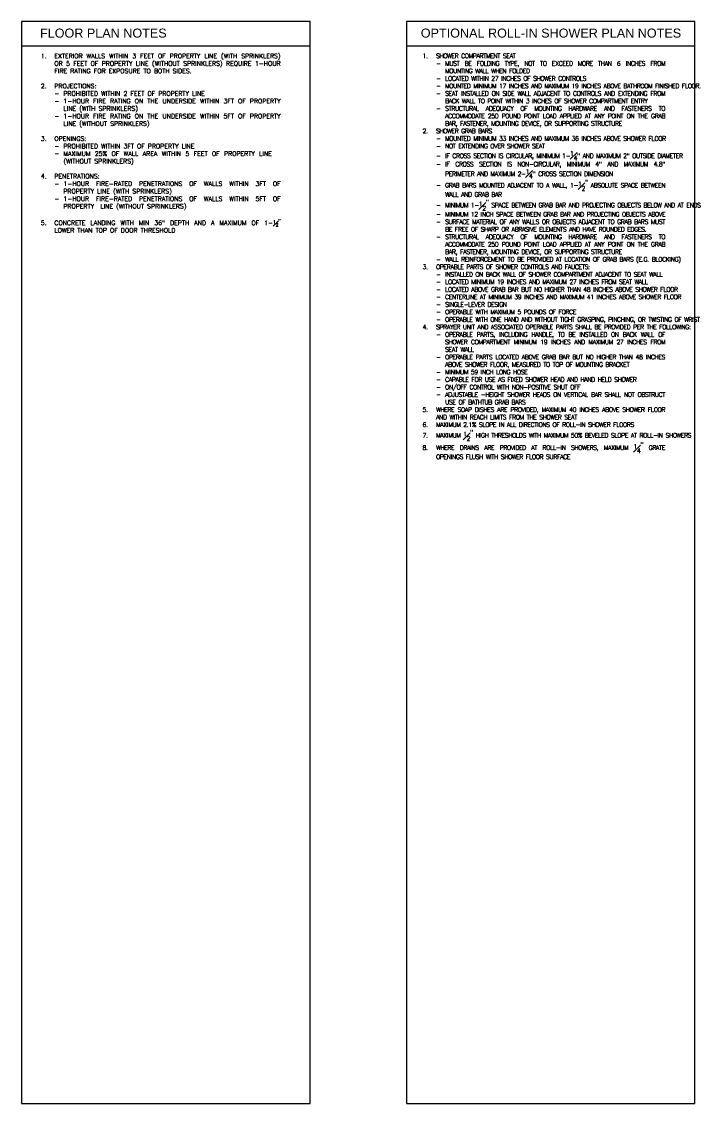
# Model space of a CAD drawing. Header units: inches. Extents: x -350 to 3672, y -1325 to 3943.
# Drawn here: x 2921.15 to 2928.21, y 2072.84 to 2084.09 of the extents above; entities that cross this region are included whole.
import ezdxf

# ---------------------------------------------------------------- set-up
doc = ezdxf.new("R2010")
doc.units = ezdxf.units.IN
doc.header["$MEASUREMENT"] = 0
doc.layers.add('NP', color=7, linetype='Continuous', plot=False)
doc.styles.add('NOTES', font='romans.shx')
doc.styles.get("Standard").update_dxf_attribs({"font": 'arial.ttf'})

msp = doc.modelspace()

# ---------------------------------------------------------------- linework, layer by layer
at = {"layer": 'NP', "color": 7, "true_color": 0xffffff}
for points in [[(2924.15489, 2084.08939), (2921.15489, 2084.08939), (2921.15489, 2083.83939), (2924.15489, 2083.83939)], [(2928.15489, 2084.08939), (2925.15489, 2084.08939), (2925.15489, 2083.83939), (2928.15489, 2083.83939)]]:
    msp.add_lwpolyline(points, close=True, dxfattribs=at)
for points in [[(2921.15489, 2083.83939), (2921.15489, 2072.83939), (2924.15489, 2072.83939), (2924.15489, 2083.83939)], [(2925.15489, 2083.83939), (2925.15489, 2072.83939), (2928.15489, 2072.83939), (2928.15489, 2083.83939)]]:
    msp.add_lwpolyline(points, dxfattribs=at)

# ---------------------------------------------------------------- texts
at = {"lineweight": 50, "char_height": 0.09375, "attachment_point": 1}
for s, insert in [('FLOOR PLAN NOTES', (2921.34573, 2084.01715)), ('OPTIONAL ROLL-IN SHOWER PLAN NOTES', (2925.30442, 2084.01719))]:
    msp.add_mtext_dynamic_manual_height_columns(s, width=4.8754521, gutter_width=1, heights=[0], dxfattribs=dict(at, insert=insert))
at = {"lineweight": 0, "insert": (2921.35461, 2083.75551), "char_height": 0.046875, "attachment_point": 1, "style": 'NOTES'}
msp.add_mtext_dynamic_manual_height_columns('\\A1;\\pxi-3,l3,qj,t3;1.^IEXTERIOR WALLS WITHIN 3 FEET OF PROPERTY LINE (WITH SPRINKLERS) OR 5 FEET OF PROPERTY LINE (WITHOUT SPRINKLERS) REQUIRE 1-HOUR FIRE RATING FOR EXPOSURE TO BOTH SIDES.\\P\\pi0,l0,tz;\\P\\pi-3,l3,t3;2.^IPROJECTIONS:\\P\\pi-2,l5,t5,11;-^IPROHIBITED WITHIN 2 FEET OF PROPERTY LINE\\P-^I1-HOUR FIRE RATING ON THE UNDERSIDE WITHIN 3FT OF PROPERTY LINE (WITH SPRINKLERS)\\P-^I1-HOUR FIRE RATING ON THE UNDERSIDE WITHIN 5FT OF PROPERTY LINE (WITHOUT SPRINKLERS)\\P\\pi0,l0,tz;\\P\\pi-3,l3,t3;3.^IOPENINGS:\\P\\pi-2,l5,t5,11;-^IPROHIBITED WITHIN 3FT OF PROPERTY LINE\\P-^IMAXIMUM 25% OF WALL AREA WITHIN 5 FEET OF PROPERTY LINE   (WITHOUT SPRINKLERS)\\P\\pi0,l0,tz;\\P\\pi-3,l3,t3;4.^IPENETRATIONS:\\P\\pi-2,l5,t5,11;-^I1-HOUR FIRE-RATED PENETRATIONS OF WALLS WITHIN 3FT OF PROPERTY LINE (WITH SPRINKLERS)\\P-^I1-HOUR FIRE-RATED PENETRATIONS OF WALLS WITHIN 5FT OF PROPERTY  LINE (WITHOUT SPRINKLERS)\\P\\pi0,l0,tz;\\P\\pi-3,l3,t3;5.^ICONCRETE LANDING WITH MIN 36" DEPTH AND A MAXIMUM OF 1-{\\H0.7x;\\S1#2;\\S"^ ;} LOWER THAN TOP OF DOOR THRESHOLD ', width=2.7004329, gutter_width=1, heights=[8.23344], dxfattribs=at)
at = {"insert": (2925.3226, 2083.75645), "char_height": 0.046875, "attachment_point": 1, "style": 'NOTES'}
msp.add_mtext_dynamic_manual_height_columns('\\A1;\\pxi-3,l3,b0.66667,qj,t3;{\\T0.9;1.^ISHOWER COMPARTMENT SEAT\\P\\pi-2,l5,b0.25,t4,5;-^IMUST BE FOLDING TYPE, NOT TO EXCEED MORE THAN 6 INCHES FROM MOUNTING WALL WHEN FOLDED\\P-^ILOCATED WITHIN 27 INCHES OF SHOWER CONTROLS\\P-^IMOUNTED MINIMUM 17 INCHES AND MAXIMUM 19 INCHES ABOVE BATHROOM FINISHED FLOOR.\\P-^ISEAT INSTALLED ON SIDE WALL ADJACENT TO CONTROLS AND EXTENDING FROM BACK WALL TO POINT WITHIN 3 INCHES OF SHOWER COMPARTMENT ENTRY\\P-^ISTRUCTURAL ADEQUACY OF MOUNTING HARDWARE AND FASTENERS TO ACCOMMODATE 250 POUND POINT LOAD APPLIED AT ANY POINT ON THE GRAB BAR, FASTENER, MOUNTING DEVICE, OR SUPPORTING STRUCTURE\\P\\pi-3,l3,b0.66667,t3;2.^ISHOWER GRAB BARS\\P\\pi-2,l5,b0.25,t4,5;-^IMOUNTED MINIMUM 33 INCHES AND MAXIMUM 36 INCHES ABOVE SHOWER FLOOR\\P-^INOT EXTENDING OVER SHOWER SEAT\\P-^IIF CROSS SECTION IS CIRCULAR, MINIMUM 1-\\S1#4;" AND MAXIMUM 2" OUTSIDE DIAMETER\\P-^IIF CROSS SECTION IS NON-CIRCULAR, MINIMUM 4" AND MAXIMUM 4.8" PERIMETER AND MAXIMUM 2-\\S1#4;" CROSS SECTION DIMENSION \\P-^IGRAB BARS MOUNTED ADJACENT TO A WALL, 1-\\S1#2;\\S"^ ; ABSOLUTE SPACE BETWEEN WALL AND GRAB BAR\\P-^IMINIMUM 1-\\S1#2;\\S"^ ; SPACE BETWEEN GRAB BAR AND PROJECTING OBJECTS BELOW AND AT ENDS\\P-^IMINIMUM 12 INCH SPACE BETWEEN GRAB BAR AND PROJECTING OBJECTS ABOVE\\P-^ISURFACE MATERIAL OF ANY WALLS OR OBJECTS ADJACENT TO GRAB BARS MUST BE FREE OF SHARP OR ABRASIVE ELEMENTS AND HAVE ROUNDED EDGES.\\P-^ISTRUCTURAL ADEQUACY OF MOUNTING HARDWARE AND FASTENERS TO ACCOMMODATE 250 POUND POINT LOAD APPLIED AT ANY POINT ON THE GRAB BAR, FASTENER, MOUNTING DEVICE, OR SUPPORTING STRUCTURE\\P-^IWALL REINFORCEMENT TO BE PROVIDED AT LOCATION OF GRAB BARS (E.G. BLOCKING)\\P\\pi-3,l3,b0.66667,t3;3.^IOPERABLE PARTS OF SHOWER CONTROLS AND FAUCETS:\\P\\pi-2,l5,b0.25,t4,5;-^IINSTALLED ON BACK WALL OF SHOWER COMPARTMENT ADJACENT TO SEAT WALL\\P-^ILOCATED MINIMUM 19 INCHES AND MAXIMUM 27 INCHES FROM SEAT WALL\\P-^ILOCATED ABOVE GRAB BAR BUT NO HIGHER THAN 48 INCHES ABOVE SHOWER FLOOR\\P-^ICENTERLINE AT MINIMUM 39 INCHES AND MAXIMUM 41 INCHES ABOVE SHOWER FLOOR\\P-^ISINGLE-LEVER DESIGN\\P-^IOPERABLE WITH MAXIMUM 5 POUNDS OF FORCE\\P-^IOPERABLE WITH ONE HAND AND WITHOUT TIGHT GRASPING, PINCHING, OR TWISTING OF WRIST\\P\\pi-3,l3,b0.66667,t3;4.^ISPRAYER UNIT AND ASSOCIATED OPERABLE PARTS SHALL BE PROVIDED PER THE FOLLOWING:\\P\\pi-2,l5,b0.25,t4,5;-^IOPERABLE PARTS, INCLUDING HANDLE, TO BE INSTALLED ON BACK WALL OF SHOWER COMPARTMENT MINIMUM 19 INCHES AND MAXIMUM 27 INCHES FROM SEAT WALL\\P-^IOPERABLE PARTS LOCATED ABOVE GRAB BAR BUT NO HIGHER THAN 48 INCHES ABOVE SHOWER FLOOR, MEASURED TO TOP OF MOUNTING BRACKET\\P-^IMINIMUM 59 INCH LONG HOSE\\P-^ICAPABLE FOR USE AS FIXED SHOWER HEAD AND HAND HELD SHOWER\\P-^ION/OFF CONTROL WITH NON-POSITIVE SHUT OFF\\P-^IADJUSTABLE -HEIGHT SHOWER HEADS ON VERTICAL BAR SHALL NOT OBSTRUCT USE OF BATHTUB GRAB BARS\\P\\pi-3,l3,b0.66667,t3;5.^IWHERE SOAP DISHES ARE PROVIDED, MAXIMUM 40 INCHES ABOVE SHOWER FLOOR AND WITHIN REACH LIMITS FROM THE SHOWER SEAT\\P6.^IMAXIMUM 2.1% SLOPE IN ALL DIRECTIONS OF ROLL-IN SHOWER FLOORS\\P7.^IMAXIMUM \\S1#2;\\S"^ ; HIGH THRESHOLDS WITH MAXIMUM 50% BEVELED SLOPE AT ROLL-IN SHOWERS\\P8.^IWHERE DRAINS ARE PROVIDED AT ROLL-IN SHOWERS, MAXIMUM \\S1#4;\\S"^ ; GRATE OPENINGS FLUSH WITH SHOWER FLOOR SURFACE}', width=2.7322917, gutter_width=1, heights=[19.81197], dxfattribs=at)

doc.saveas('drawing.dxf')
